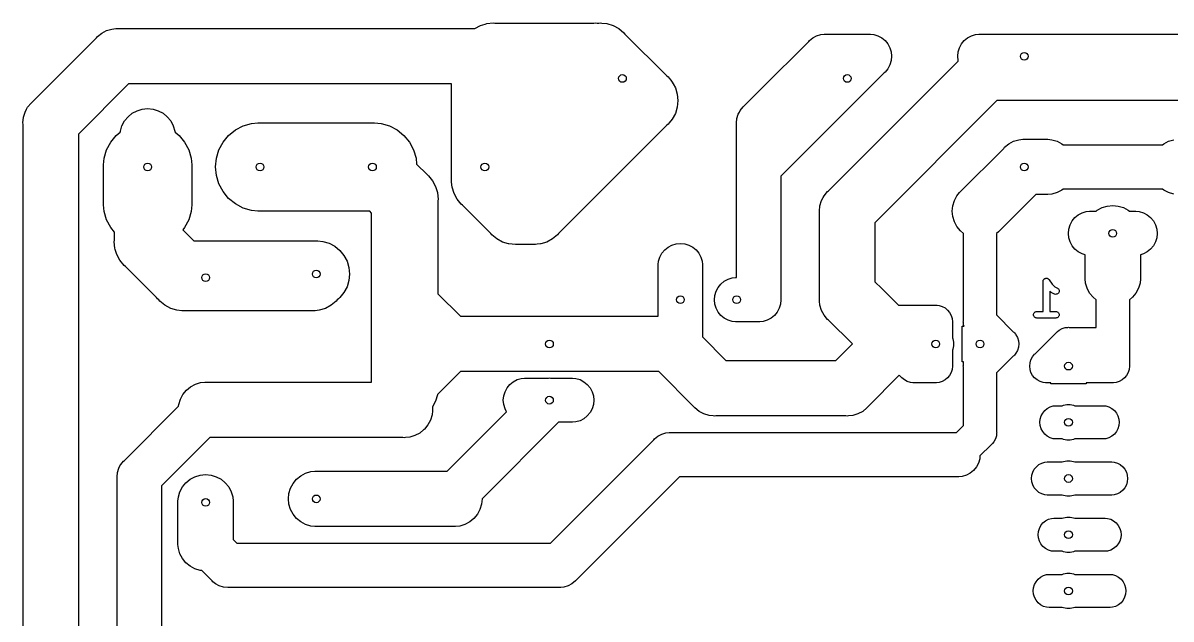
# Model space of a CAD drawing. Extents: x 86 to 209, y -117 to -36.
# Drawn here: x 85.7 to 137.6, y -63.4 to -36.5 of the extents above; entities that cross this region are included whole.
import ezdxf

# ---------------------------------------------------------------- set-up
doc = ezdxf.new("R2010")
doc.units = 0
doc.layers.add('BLACK', color=7, linetype='CONTINUOUS')

msp = doc.modelspace()

# ---------------------------------------------------------------- linework, layer by layer
at = {"layer": 'BLACK', "linetype": 'CONTINUOUS'}
for p, q in [((89.3022, -36.9556), (89.5193, -36.8396)), ((89.5193, -36.8396), (89.755, -36.7681)), ((89.755, -36.7681), (89.9386, -36.75)), ((89.9386, -36.75), (90, -36.744)), ((90, -36.744), (90.0614, -36.75)), ((90.0614, -36.75), (106.159, -36.75)), ((106.159, -36.75), (106.163, -36.7468)), ((106.163, -36.7468), (106.423, -36.6075)), ((106.423, -36.6075), (106.64, -36.5417)), ((106.64, -36.5417), (106.706, -36.5217)), ((106.706, -36.5217), (107, -36.4927)), ((107, -36.4927), (107.074, -36.5)), ((107.074, -36.5), (111.546, -36.5)), ((111.546, -36.5), (111.62, -36.4927)), ((111.62, -36.4927), (111.694, -36.5)), ((111.694, -36.5), (111.766, -36.5)), ((111.766, -36.5), (111.84, -36.4927)), ((111.84, -36.4927), (111.914, -36.5)), ((111.914, -36.5), (112.134, -36.5217)), ((112.134, -36.5217), (112.417, -36.6075)), ((112.417, -36.6075), (112.677, -36.7468)), ((112.677, -36.7468), (112.906, -36.9342)), ((86.1595, -40.0727), (89.0727, -37.1595)), ((89.0727, -37.1595), (89.1118, -37.1118)), ((89.1118, -37.1118), (89.3022, -36.9556)), ((112.906, -36.9342), (112.953, -36.9915)), ((112.953, -36.9915), (114.849, -38.8872)), ((120.328, -38.2582), (121.258, -37.3276)), ((121.258, -37.3276), (121.289, -37.2895)), ((121.289, -37.2895), (121.442, -37.1645)), ((121.442, -37.1645), (121.615, -37.0717)), ((121.615, -37.0717), (121.804, -37.0145)), ((121.804, -37.0145), (121.951, -37)), ((121.951, -37), (122, -36.9952)), ((122, -36.9952), (122.049, -37)), ((122.049, -37), (123.951, -37)), ((123.951, -37), (124, -36.9952)), ((124, -36.9952), (124.049, -37)), ((124.049, -37), (124.196, -37.0145)), ((124.196, -37.0145), (124.385, -37.0717)), ((124.385, -37.0717), (124.558, -37.1645)), ((124.558, -37.1645), (124.711, -37.2895)), ((124.711, -37.2895), (124.835, -37.4417)), ((128.165, -37.4417), (128.289, -37.2895)), ((128.289, -37.2895), (128.442, -37.1645)), ((128.442, -37.1645), (128.615, -37.0717)), ((128.615, -37.0717), (128.804, -37.0145)), ((128.804, -37.0145), (128.951, -37)), ((128.951, -37), (157.951, -37)), ((124.835, -37.4417), (124.928, -37.6155)), ((124.928, -37.6155), (124.986, -37.804)), ((124.986, -37.804), (125.005, -38)), ((127.995, -38), (128.014, -37.804)), ((128.014, -37.804), (128.072, -37.6155)), ((128.072, -37.6155), (128.165, -37.4417)), ((120.05, -38.5363), (120.328, -38.2582)), ((120.328, -38.2582), (120.328, -38.2582)), ((122.16, -44.0727), (128.02, -38.2127)), ((124.928, -38.3845), (124.835, -38.5583)), ((124.986, -38.196), (124.928, -38.3845)), ((125.005, -38), (124.986, -38.196)), ((128.014, -38.196), (127.995, -38)), ((128.02, -38.2127), (128.014, -38.196)), ((114.849, -38.8872), (114.906, -38.9342)), ((118.328, -40.2582), (120.05, -38.5363)), ((124.672, -38.7418), (124.472, -38.9417)), ((124.711, -38.7105), (124.672, -38.7418)), ((124.835, -38.5583), (124.711, -38.7105)), ((90.5178, -39.25), (88.25, -41.5178)), ((105.12, -39.25), (90.5178, -39.25)), ((105.12, -42.9263), (105.12, -39.25)), ((114.906, -38.9342), (114.953, -38.9914)), ((114.953, -38.9914), (114.953, -38.9914)), ((114.953, -38.9914), (115.029, -39.084)), ((115.029, -39.084), (115.093, -39.1626)), ((115.093, -39.1626), (115.137, -39.245)), ((115.137, -39.245), (115.233, -39.4232)), ((115.233, -39.4232), (115.318, -39.7059)), ((124.472, -38.9417), (120, -43.4142)), ((115.318, -39.7059), (115.347, -40)), ((85.8396, -40.5193), (85.9097, -40.3881)), ((85.9097, -40.3881), (85.9556, -40.3022)), ((85.9556, -40.3022), (86.1118, -40.1118)), ((86.1118, -40.1118), (86.1595, -40.0727)), ((90.6822, -40.5756), (90.8993, -40.4596)), ((90.8993, -40.4596), (91.135, -40.3881)), ((91.135, -40.3881), (91.38, -40.364)), ((91.38, -40.364), (91.625, -40.3881)), ((91.625, -40.3881), (91.8607, -40.4596)), ((91.8607, -40.4596), (92.0778, -40.5756)), ((115.318, -40.2941), (115.233, -40.5768)), ((115.347, -40), (115.318, -40.2941)), ((115.347, -40), (115.347, -40)), ((118.123, -40.5193), (118.165, -40.4417)), ((118.165, -40.4417), (118.289, -40.2895)), ((118.289, -40.2895), (118.328, -40.2582)), ((129.768, -40), (124.25, -45.5178)), ((155.586, -40), (129.768, -40)), ((85.744, -41), (85.7681, -40.755)), ((85.7681, -40.755), (85.8396, -40.5193)), ((90.2196, -41.1393), (90.3356, -40.9222)), ((90.3356, -40.9222), (90.4918, -40.7318)), ((90.4918, -40.7318), (90.6822, -40.5756)), ((92.0778, -40.5756), (92.2682, -40.7318)), ((92.2682, -40.7318), (92.4244, -40.9222)), ((92.4244, -40.9222), (92.5404, -41.1393)), ((115.093, -40.8374), (114.953, -41.0086)), ((115.233, -40.5768), (115.093, -40.8374)), ((117.995, -41), (118.014, -40.804)), ((118.014, -40.804), (118.072, -40.6155)), ((118.072, -40.6155), (118.123, -40.5193)), ((85.75, -41.0614), (85.744, -41)), ((85.75, -101.939), (85.75, -41.0614)), ((89.9589, -41.5789), (90.1429, -41.428)), ((90.1429, -41.428), (90.1481, -41.375)), ((90.1481, -41.375), (90.2196, -41.1393)), ((92.5404, -41.1393), (92.6119, -41.375)), ((92.6119, -41.375), (92.6171, -41.428)), ((92.6171, -41.428), (92.8011, -41.5789)), ((95.0389, -41.5789), (95.3435, -41.329)), ((95.3435, -41.329), (95.6909, -41.1433)), ((95.6909, -41.1433), (96.0679, -41.0289)), ((96.0679, -41.0289), (96.3617, -41)), ((96.3617, -41), (101.638, -41)), ((101.638, -41), (101.932, -41.0289)), ((101.932, -41.0289), (102.309, -41.1433)), ((102.309, -41.1433), (102.657, -41.329)), ((102.657, -41.329), (102.961, -41.5789)), ((114.849, -41.1128), (109.953, -46.0085)), ((114.906, -41.0658), (114.849, -41.1128)), ((114.953, -41.0086), (114.906, -41.0658)), ((114.953, -41.0086), (114.953, -41.0086)), ((118, -41.0491), (117.995, -41)), ((118, -42.9509), (118, -41.0491)), ((88.25, -41.5178), (88.25, -101.482)), ((89.5233, -42.2309), (89.709, -41.8835)), ((89.709, -41.8835), (89.9589, -41.5789)), ((92.8011, -41.5789), (93.051, -41.8835)), ((93.051, -41.8835), (93.2367, -42.2309)), ((94.6033, -42.2309), (94.789, -41.8835)), ((94.789, -41.8835), (95.0389, -41.5789)), ((102.961, -41.5789), (103.211, -41.8835)), ((103.211, -41.8835), (103.397, -42.2309)), ((130.112, -42.1118), (130.302, -41.9556)), ((130.302, -41.9556), (130.519, -41.8396)), ((130.519, -41.8396), (130.755, -41.7681)), ((130.755, -41.7681), (130.939, -41.75)), ((130.939, -41.75), (131, -41.744)), ((130.939, -41.75), (130.939, -41.75)), ((131, -41.744), (131.061, -41.75)), ((131.061, -41.75), (132.061, -41.75)), ((132.061, -41.75), (132.245, -41.7681)), ((132.245, -41.7681), (132.481, -41.8396)), ((132.481, -41.8396), (132.698, -41.9556)), ((132.698, -41.9556), (132.752, -42)), ((132.752, -42), (137.248, -42)), ((137.248, -42), (137.302, -41.9556)), ((137.302, -41.9556), (137.519, -41.8396)), ((137.519, -41.8396), (137.755, -41.7681)), ((89.4089, -42.6079), (89.5233, -42.2309)), ((93.2367, -42.2309), (93.3511, -42.6079)), ((94.4889, -42.6079), (94.6033, -42.2309)), ((103.397, -42.2309), (103.511, -42.6079)), ((128.073, -44.1595), (130.073, -42.1595)), ((130.073, -42.1595), (130.112, -42.1118)), ((89.38, -42.9017), (89.4089, -42.6079)), ((89.38, -44.7183), (89.38, -42.9017)), ((93.3511, -42.6079), (93.38, -42.9017)), ((93.38, -42.9017), (93.38, -44.7183)), ((94.4503, -43), (94.4889, -42.6079)), ((94.4889, -43.3921), (94.4503, -43)), ((103.511, -42.6079), (103.537, -42.8762)), ((103.537, -42.8762), (104.009, -43.3472)), ((105.113, -43), (105.12, -42.9263)), ((105.12, -43.0737), (105.113, -43)), ((117.995, -43), (118, -42.9509)), ((118, -43.0491), (117.995, -43)), ((118, -48), (118, -43.0491)), ((94.6033, -43.7691), (94.4889, -43.3921)), ((104.009, -43.3472), (104.066, -43.3942)), ((104.066, -43.3942), (104.253, -43.6226)), ((105.113, -43.62), (105.12, -43.5463)), ((105.12, -43.5463), (105.12, -43.0737)), ((120, -43.4142), (120, -48.9509)), ((94.789, -44.1165), (94.6033, -43.7691)), ((104.253, -43.6226), (104.393, -43.8832)), ((104.393, -43.8832), (104.473, -44.147)), ((105.12, -43.6937), (105.113, -43.62)), ((105.142, -43.9141), (105.12, -43.6937)), ((105.12, -43.6937), (105.12, -43.6937)), ((105.227, -44.1968), (105.142, -43.9141)), ((122.112, -44.1118), (122.16, -44.0727)), ((132.698, -44.0444), (132.481, -44.1604)), ((132.752, -44), (132.698, -44.0444)), ((137.248, -44), (132.752, -44)), ((137.302, -44.0444), (137.248, -44)), ((137.519, -44.1604), (137.302, -44.0444)), ((95.0389, -44.4211), (94.789, -44.1165)), ((95.3435, -44.671), (95.0389, -44.4211)), ((104.473, -44.147), (104.478, -44.1659)), ((104.478, -44.1659), (104.507, -44.46)), ((104.507, -44.46), (104.5, -44.5337)), ((104.5, -44.5337), (104.5, -48.7322)), ((105.367, -44.4574), (105.227, -44.1968)), ((105.554, -44.6858), (105.367, -44.4574)), ((121.768, -44.755), (121.84, -44.5193)), ((121.84, -44.5193), (121.911, -44.3863)), ((121.911, -44.3863), (121.956, -44.3022)), ((121.956, -44.3022), (122.112, -44.1118)), ((127.768, -44.755), (127.84, -44.5193)), ((127.84, -44.5193), (127.956, -44.3022)), ((127.956, -44.3022), (128.073, -44.1595)), ((131.518, -44.25), (129.84, -45.9273)), ((132.061, -44.25), (131.518, -44.25)), ((132.245, -44.2319), (132.061, -44.25)), ((132.481, -44.1604), (132.245, -44.2319)), ((137.755, -44.2319), (137.519, -44.1604)), ((89.4089, -45.0121), (89.38, -44.7183)), ((89.5233, -45.3891), (89.4089, -45.0121)), ((93.3511, -45.0121), (93.2367, -45.3891)), ((93.38, -44.7183), (93.3511, -45.0121)), ((95.6909, -44.8567), (95.3435, -44.671)), ((96.0679, -44.9711), (95.6909, -44.8567)), ((96.3617, -45), (96.0679, -44.9711)), ((101.419, -45), (96.3617, -45)), ((101.5, -45.0813), (101.419, -45)), ((101.5, -45.9263), (101.5, -45.0813)), ((105.611, -44.7328), (105.554, -44.6858)), ((106.887, -46.0086), (105.611, -44.7328)), ((121.744, -45), (121.768, -44.755)), ((121.75, -45.0614), (121.744, -45)), ((121.75, -47.9386), (121.75, -45.0614)), ((127.744, -45), (127.768, -44.755)), ((127.768, -45.245), (127.744, -45)), ((133.442, -45.1645), (133.615, -45.0717)), ((133.615, -45.0717), (133.804, -45.0145)), ((133.804, -45.0145), (133.951, -45)), ((133.951, -45), (134.248, -45)), ((134.248, -45), (134.302, -44.9556)), ((134.302, -44.9556), (134.519, -44.8396)), ((134.519, -44.8396), (134.755, -44.7681)), ((134.755, -44.7681), (135, -44.744)), ((135, -44.744), (135.245, -44.7681)), ((135.245, -44.7681), (135.481, -44.8396)), ((135.481, -44.8396), (135.698, -44.9556)), ((135.698, -44.9556), (135.752, -45)), ((135.752, -45), (136.049, -45)), ((136.049, -45), (136.196, -45.0145)), ((136.196, -45.0145), (136.385, -45.0717)), ((136.385, -45.0717), (136.558, -45.1645)), ((89.709, -45.7365), (89.5233, -45.3891)), ((93.2367, -45.3891), (93.051, -45.7365)), ((124.25, -45.5178), (124.25, -48.1893)), ((127.84, -45.4807), (127.768, -45.245)), ((127.956, -45.6978), (127.84, -45.4807)), ((133.014, -45.804), (133.072, -45.6155)), ((133.072, -45.6155), (133.165, -45.4417)), ((133.165, -45.4417), (133.289, -45.2895)), ((133.289, -45.2895), (133.442, -45.1645)), ((136.558, -45.1645), (136.711, -45.2895)), ((136.711, -45.2895), (136.835, -45.4417)), ((136.835, -45.4417), (136.928, -45.6155)), ((136.928, -45.6155), (136.986, -45.804)), ((89.88, -45.9449), (89.709, -45.7365)), ((89.88, -46.3063), (89.88, -45.9449)), ((93.051, -45.7365), (92.9639, -45.8426)), ((92.9639, -45.8426), (93.4613, -46.34)), ((101.5, -47.9263), (101.5, -45.9263)), ((106.934, -46.0658), (106.887, -46.0086)), ((107.163, -46.2532), (106.934, -46.0658)), ((109.906, -46.0658), (109.677, -46.2532)), ((109.953, -46.0085), (109.906, -46.0658)), ((128.112, -45.8882), (127.956, -45.6978)), ((128.25, -46.0015), (128.112, -45.8882)), ((128.25, -49.9632), (128.25, -46.0015)), ((129.84, -45.9273), (129.75, -46.0015)), ((129.75, -46.0015), (129.75, -49.6893)), ((132.995, -46), (133.014, -45.804)), ((133.014, -46.196), (132.995, -46)), ((136.986, -45.804), (137.005, -46)), ((137.005, -46), (136.986, -46.196)), ((89.8727, -46.38), (89.88, -46.3063)), ((89.9017, -46.6741), (89.8727, -46.38)), ((89.9178, -46.7272), (89.9017, -46.6741)), ((93.4613, -46.34), (94.7663, -46.34)), ((94.7663, -46.34), (94.84, -46.3327)), ((94.84, -46.3327), (94.9137, -46.34)), ((94.9137, -46.34), (98.9263, -46.34)), ((98.9263, -46.34), (99, -46.3327)), ((99, -46.3327), (99.0737, -46.34)), ((99.0737, -46.34), (99.0737, -46.34)), ((99.0737, -46.34), (99.2941, -46.3617)), ((99.2941, -46.3617), (99.5768, -46.4475)), ((99.5768, -46.4475), (99.8374, -46.5868)), ((99.8374, -46.5868), (100.066, -46.7742)), ((107.423, -46.3925), (107.163, -46.2532)), ((107.693, -46.4745), (107.423, -46.3925)), ((107.706, -46.4783), (107.693, -46.4745)), ((108, -46.5073), (107.706, -46.4783)), ((108.074, -46.5), (108, -46.5073)), ((108.766, -46.5), (108.074, -46.5)), ((108.84, -46.5073), (108.766, -46.5)), ((108.914, -46.5), (108.84, -46.5073)), ((108.987, -46.4927), (108.914, -46.5)), ((109.134, -46.4783), (108.987, -46.4927)), ((109.147, -46.4745), (109.134, -46.4783)), ((109.417, -46.3925), (109.147, -46.4745)), ((109.677, -46.2532), (109.417, -46.3925)), ((114.749, -46.7495), (114.902, -46.6245)), ((114.902, -46.6245), (115.075, -46.5317)), ((115.075, -46.5317), (115.264, -46.4745)), ((115.264, -46.4745), (115.46, -46.4552)), ((115.46, -46.4552), (115.656, -46.4745)), ((115.656, -46.4745), (115.845, -46.5317)), ((115.845, -46.5317), (116.018, -46.6245)), ((116.018, -46.6245), (116.171, -46.7495)), ((133.072, -46.3845), (133.014, -46.196)), ((133.165, -46.5583), (133.072, -46.3845)), ((133.289, -46.7105), (133.165, -46.5583)), ((136.835, -46.5583), (136.711, -46.7105)), ((136.928, -46.3845), (136.835, -46.5583)), ((136.986, -46.196), (136.928, -46.3845)), ((89.9875, -46.9568), (89.9178, -46.7272)), ((90.1268, -47.2174), (89.9875, -46.9568)), ((90.3142, -47.4458), (90.1268, -47.2174)), ((100.066, -46.7742), (100.253, -47.0026)), ((100.253, -47.0026), (100.393, -47.2632)), ((114.474, -47.264), (114.532, -47.0755)), ((114.532, -47.0755), (114.625, -46.9017)), ((114.625, -46.9017), (114.749, -46.7495)), ((116.171, -46.7495), (116.295, -46.9017)), ((116.295, -46.9017), (116.388, -47.0755)), ((116.388, -47.0755), (116.446, -47.264)), ((133.442, -46.8355), (133.289, -46.7105)), ((133.615, -46.9283), (133.442, -46.8355)), ((133.75, -46.9692), (133.615, -46.9283)), ((133.75, -48.0614), (133.75, -46.9692)), ((136.385, -46.9283), (136.25, -46.9692)), ((136.25, -46.9692), (136.25, -48.0614)), ((136.558, -46.8355), (136.385, -46.9283)), ((136.711, -46.7105), (136.558, -46.8355)), ((90.3714, -47.4928), (90.3142, -47.4458)), ((91.7272, -48.8486), (90.3714, -47.4928)), ((100.393, -47.2632), (100.478, -47.5459)), ((100.478, -47.5459), (100.507, -47.84)), ((114.46, -47.4109), (114.474, -47.264)), ((114.46, -48.9509), (114.46, -47.4109)), ((116.446, -47.264), (116.46, -47.4109)), ((116.46, -47.4109), (116.46, -50.4909)), ((100.478, -48.1341), (100.393, -48.4168)), ((100.507, -47.84), (100.478, -48.1341)), ((101.5, -52.73), (101.5, -47.9263)), ((101.5, -47.9263), (101.5, -47.9263)), ((117.289, -48.2895), (117.442, -48.1645)), ((117.442, -48.1645), (117.615, -48.0717)), ((117.615, -48.0717), (117.804, -48.0145)), ((117.804, -48.0145), (117.951, -48)), ((117.951, -48), (118, -48)), ((121.75, -48.9386), (121.75, -47.9386)), ((124.25, -48.1893), (124.556, -48.4957)), ((131.85, -48.1765), (131.852, -48.1621)), ((131.85, -48.1767), (131.85, -48.1765)), ((131.85, -48.1786), (131.85, -48.1767)), ((131.85, -48.1767), (131.85, -48.1767)), ((131.85, -48.1767), (131.85, -48.1767)), ((131.85, -49.5286), (131.85, -48.1786)), ((131.852, -48.1621), (131.853, -48.1476)), ((131.853, -48.1474), (131.858, -48.1337)), ((131.853, -48.1475), (131.853, -48.1474)), ((131.853, -48.1476), (131.853, -48.1475)), ((131.858, -48.1337), (131.862, -48.1197)), ((131.862, -48.1195), (131.869, -48.107)), ((131.862, -48.1196), (131.862, -48.1195)), ((131.862, -48.1197), (131.862, -48.1196)), ((131.869, -48.107), (131.876, -48.094)), ((131.876, -48.0938), (131.886, -48.0827)), ((131.876, -48.0939), (131.876, -48.0938)), ((131.876, -48.094), (131.876, -48.0939)), ((131.886, -48.0827), (131.895, -48.0716)), ((131.895, -48.0714), (131.906, -48.0623)), ((131.895, -48.0715), (131.895, -48.0714)), ((131.895, -48.0716), (131.895, -48.0715)), ((131.906, -48.0623), (131.918, -48.0532)), ((131.918, -48.0531), (131.931, -48.0462)), ((131.918, -48.0532), (131.918, -48.0531)), ((131.918, -48.0531), (131.918, -48.0531)), ((131.931, -48.0462), (131.944, -48.0396)), ((131.944, -48.0395), (131.958, -48.0353)), ((131.944, -48.0396), (131.944, -48.0395)), ((131.944, -48.0395), (131.944, -48.0395)), ((131.958, -48.0353), (131.972, -48.0313)), ((131.972, -48.0312), (131.986, -48.0299)), ((131.972, -48.0313), (131.972, -48.0312)), ((131.972, -48.0313), (131.972, -48.0313)), ((131.986, -48.0299), (132.001, -48.0286)), ((132.001, -48.0286), (132.001, -48.0286)), ((132.001, -48.0286), (132.015, -48.03)), ((132.001, -48.0286), (132.001, -48.0286)), ((132.015, -48.03), (132.03, -48.0316)), ((132.03, -48.0316), (132.03, -48.0316)), ((132.03, -48.0316), (132.03, -48.0316)), ((132.03, -48.0316), (132.044, -48.0358)), ((132.044, -48.0358), (132.058, -48.0402)), ((132.058, -48.0402), (132.058, -48.0403)), ((132.058, -48.0403), (132.058, -48.0403)), ((132.058, -48.0403), (132.071, -48.047)), ((132.071, -48.047), (132.084, -48.0541)), ((132.084, -48.0541), (132.084, -48.0542)), ((132.084, -48.0542), (132.084, -48.0542)), ((132.084, -48.0542), (132.095, -48.0636)), ((132.095, -48.0636), (132.106, -48.0727)), ((132.106, -48.0727), (132.106, -48.0728)), ((132.106, -48.0728), (132.106, -48.0729)), ((132.106, -48.0729), (132.116, -48.0842)), ((132.116, -48.0842), (132.125, -48.0954)), ((132.125, -48.0954), (132.259, -48.2973)), ((133.768, -48.245), (133.75, -48.0614)), ((133.84, -48.4807), (133.768, -48.245)), ((136.232, -48.245), (136.16, -48.4807)), ((136.25, -48.0614), (136.232, -48.245)), ((100.253, -48.6774), (100.066, -48.9058)), ((100.393, -48.4168), (100.253, -48.6774)), ((104.5, -48.7322), (105.518, -49.75)), ((117.014, -48.804), (117.072, -48.6155)), ((117.072, -48.6155), (117.165, -48.4417)), ((117.165, -48.4417), (117.289, -48.2895)), ((124.556, -48.4957), (124.556, -48.4957)), ((124.556, -48.4957), (125.311, -49.25)), ((132.18, -48.6418), (132.15, -48.6121)), ((132.15, -48.6121), (132.15, -49.5286)), ((132.186, -48.6471), (132.18, -48.6418)), ((132.192, -48.653), (132.186, -48.6471)), ((132.197, -48.6564), (132.192, -48.653)), ((132.202, -48.6604), (132.197, -48.6564)), ((132.21, -48.6643), (132.202, -48.6604)), ((132.217, -48.6689), (132.21, -48.6643)), ((132.219, -48.6699), (132.217, -48.6689)), ((132.361, -48.7413), (132.219, -48.6699)), ((132.259, -48.2973), (132.375, -48.4124)), ((132.389, -48.7518), (132.361, -48.7413)), ((132.375, -48.4124), (132.496, -48.473)), ((132.418, -48.7567), (132.389, -48.7518)), ((132.447, -48.756), (132.418, -48.7567)), ((132.476, -48.7496), (132.447, -48.756)), ((132.502, -48.7378), (132.476, -48.7496)), ((132.496, -48.473), (132.498, -48.4739)), ((132.498, -48.4739), (132.522, -48.4899)), ((132.526, -48.721), (132.502, -48.7378)), ((132.522, -48.4899), (132.543, -48.5103)), ((132.547, -48.6998), (132.526, -48.721)), ((132.543, -48.5103), (132.56, -48.5343)), ((132.562, -48.6752), (132.547, -48.6998)), ((132.56, -48.5343), (132.571, -48.5612)), ((132.573, -48.6479), (132.562, -48.6752)), ((132.571, -48.5612), (132.578, -48.5898)), ((132.578, -48.6191), (132.573, -48.6479)), ((132.578, -48.5898), (132.578, -48.6191)), ((133.956, -48.6978), (133.84, -48.4807)), ((134.112, -48.8882), (133.956, -48.6978)), ((136.044, -48.6978), (135.888, -48.8882)), ((136.16, -48.4807), (136.044, -48.6978)), ((91.7742, -48.9058), (91.7272, -48.8486)), ((91.8314, -48.9528), (91.7742, -48.9058)), ((91.8872, -49.0085), (91.8314, -48.9528)), ((91.9342, -49.0658), (91.8872, -49.0085)), ((92.1626, -49.2532), (91.9342, -49.0658)), ((92.4232, -49.3925), (92.1626, -49.2532)), ((99.6774, -49.2532), (99.4168, -49.3925)), ((99.9058, -49.0658), (99.6774, -49.2532)), ((99.9528, -49.0085), (99.9058, -49.0658)), ((100.009, -48.9528), (99.9528, -49.0085)), ((100.066, -48.9058), (100.009, -48.9528)), ((114.46, -49.75), (114.46, -48.9509)), ((116.995, -49), (117.014, -48.804)), ((117.014, -49.196), (116.995, -49)), ((117.072, -49.3845), (117.014, -49.196)), ((119.986, -49.196), (119.928, -49.3845)), ((120.005, -49), (119.986, -49.196)), ((120, -48.9509), (120.005, -49)), ((121.744, -49), (121.75, -48.9386)), ((121.75, -49.0614), (121.744, -49)), ((121.768, -49.245), (121.75, -49.0614)), ((121.75, -49.0614), (121.75, -49.0614)), ((121.84, -49.4807), (121.768, -49.245)), ((125.311, -49.25), (126.963, -49.25)), ((126.963, -49.25), (127, -49.2464)), ((127, -49.2464), (127.07, -49.2532)), ((127.07, -49.2532), (127.147, -49.2609)), ((127.147, -49.2609), (127.288, -49.3037)), ((134.25, -49.0015), (134.112, -48.8882)), ((134.25, -50.25), (134.25, -49.0015)), ((135.888, -48.8882), (135.75, -49.0015)), ((135.75, -49.0015), (135.75, -50.9632)), ((92.7059, -49.4783), (92.4232, -49.3925)), ((92.9263, -49.5), (92.7059, -49.4783)), ((93, -49.5073), (92.9263, -49.5)), ((92.9263, -49.5), (92.9263, -49.5)), ((93.0737, -49.5), (93, -49.5073)), ((94.6063, -49.5), (93.0737, -49.5)), ((94.68, -49.5073), (94.6063, -49.5)), ((94.7537, -49.5), (94.68, -49.5073)), ((98.7663, -49.5), (94.7537, -49.5)), ((98.84, -49.5073), (98.7663, -49.5)), ((98.9137, -49.5), (98.84, -49.5073)), ((98.9572, -49.4957), (98.9137, -49.5)), ((99.1341, -49.4783), (98.9572, -49.4957)), ((99.4168, -49.3925), (99.1341, -49.4783)), ((99.1341, -49.4783), (99.1341, -49.4783)), ((105.518, -49.75), (114.46, -49.75)), ((117.165, -49.5583), (117.072, -49.3845)), ((117.289, -49.7105), (117.165, -49.5583)), ((117.442, -49.8355), (117.289, -49.7105)), ((119.711, -49.7105), (119.558, -49.8355)), ((119.835, -49.5583), (119.711, -49.7105)), ((119.928, -49.3845), (119.835, -49.5583)), ((121.956, -49.6978), (121.84, -49.4807)), ((122.112, -49.8882), (121.956, -49.6978)), ((127.288, -49.3037), (127.419, -49.3734)), ((127.419, -49.3734), (127.533, -49.4671)), ((127.533, -49.4671), (127.627, -49.5813)), ((127.627, -49.5813), (127.696, -49.7116)), ((127.696, -49.7116), (127.739, -49.853)), ((129.75, -49.6893), (130.504, -50.4436)), ((131.421, -49.6775), (131.424, -49.6484)), ((131.424, -49.7067), (131.421, -49.6775)), ((131.424, -49.6484), (131.433, -49.6204)), ((131.432, -49.7348), (131.424, -49.7067)), ((131.446, -49.7607), (131.432, -49.7348)), ((131.433, -49.6204), (131.447, -49.5947)), ((131.464, -49.7835), (131.446, -49.7607)), ((131.447, -49.5947), (131.466, -49.5721)), ((131.487, -49.8023), (131.464, -49.7835)), ((131.466, -49.5721), (131.488, -49.5536)), ((131.512, -49.8164), (131.487, -49.8023)), ((131.488, -49.5536), (131.514, -49.5399)), ((131.514, -49.5399), (131.542, -49.5314)), ((131.542, -49.5314), (131.571, -49.5286)), ((131.571, -49.5286), (131.85, -49.5286)), ((132.15, -49.5286), (132.429, -49.5286)), ((132.429, -49.5286), (132.431, -49.5286)), ((132.431, -49.5286), (132.46, -49.5318)), ((132.46, -49.5318), (132.488, -49.5407)), ((132.512, -49.8035), (132.486, -49.8173)), ((132.488, -49.5407), (132.513, -49.5548)), ((132.534, -49.785), (132.512, -49.8035)), ((132.513, -49.5548), (132.536, -49.5736)), ((132.553, -49.7625), (132.534, -49.785)), ((132.536, -49.5736), (132.554, -49.5964)), ((132.567, -49.7367), (132.553, -49.7625)), ((132.554, -49.5964), (132.568, -49.6224)), ((132.576, -49.7087), (132.567, -49.7367)), ((132.568, -49.6224), (132.576, -49.6505)), ((132.576, -49.6505), (132.579, -49.6796)), ((132.579, -49.6796), (132.576, -49.7087)), ((117.615, -49.9283), (117.442, -49.8355)), ((117.804, -49.9855), (117.615, -49.9283)), ((117.951, -50), (117.804, -49.9855)), ((118.951, -50), (117.951, -50)), ((119, -50.0048), (118.951, -50)), ((119.049, -50), (119, -50.0048)), ((119.196, -49.9855), (119.049, -50)), ((119.385, -49.9283), (119.196, -49.9855)), ((119.558, -49.8355), (119.385, -49.9283)), ((122.16, -49.9273), (122.112, -49.8882)), ((123.232, -51), (122.16, -49.9273)), ((127.739, -49.853), (127.754, -50)), ((127.754, -50), (127.75, -50.0368)), ((127.75, -50.0368), (127.75, -50.7202)), ((128.2, -51.8), (128.2, -50.2)), ((128.2, -50.2), (128.277, -50.2)), ((128.246, -50), (128.25, -49.9632)), ((128.25, -50.0368), (128.246, -50)), ((128.261, -50.147), (128.25, -50.0368)), ((128.25, -50.0368), (128.25, -50.0368)), ((128.277, -50.2), (128.261, -50.147)), ((131.54, -49.8253), (131.512, -49.8164)), ((131.569, -49.8286), (131.54, -49.8253)), ((131.571, -49.8286), (131.569, -49.8286)), ((132.429, -49.8286), (131.571, -49.8286)), ((132.458, -49.8257), (132.429, -49.8286)), ((132.486, -49.8173), (132.458, -49.8257)), ((132.581, -50.3734), (132.712, -50.3037)), ((132.712, -50.3037), (132.853, -50.2609)), ((132.853, -50.2609), (132.963, -50.25)), ((132.963, -50.25), (133, -50.2464)), ((133, -50.2464), (133.037, -50.25)), ((133.037, -50.25), (134.25, -50.25)), ((116.46, -50.5891), (116.451, -50.683)), ((116.451, -50.683), (117.518, -51.75)), ((116.46, -50.4909), (116.465, -50.54)), ((116.465, -50.54), (116.46, -50.5891)), ((116.46, -50.5891), (116.46, -50.5891)), ((127.75, -50.7202), (127.769, -50.7666)), ((127.769, -50.7666), (127.8, -50.9212)), ((130.504, -50.4436), (130.533, -50.4671)), ((130.533, -50.4671), (130.556, -50.4957)), ((130.556, -50.4957), (130.556, -50.4957)), ((130.556, -50.4957), (130.608, -50.5583)), ((130.608, -50.5583), (130.627, -50.5813)), ((130.627, -50.5813), (130.696, -50.7116)), ((130.696, -50.7116), (130.739, -50.853)), ((131.496, -51.4436), (132.444, -50.4957)), ((132.444, -50.4957), (132.467, -50.4671)), ((132.467, -50.4671), (132.498, -50.4417)), ((132.498, -50.4417), (132.581, -50.3734)), ((122.482, -51.75), (123.232, -51)), ((127.769, -51.2334), (127.75, -51.2798)), ((127.75, -51.2798), (127.75, -51.9632)), ((127.8, -51.0788), (127.769, -51.2334)), ((127.8, -50.9212), (127.8, -51.0788)), ((130.696, -51.2884), (130.627, -51.4187)), ((130.739, -51.147), (130.696, -51.2884)), ((130.739, -50.853), (130.754, -51)), ((130.754, -51), (130.739, -51.147)), ((130.739, -51.147), (130.739, -51.147)), ((135.75, -50.9632), (135.754, -51)), ((135.754, -51), (135.75, -51.0368)), ((135.75, -51.0368), (135.75, -51.9632)), ((117.518, -51.75), (122.482, -51.75)), ((128.25, -51.8), (128.2, -51.8)), ((128.25, -51.9632), (128.25, -51.8)), ((130.504, -51.5564), (129.75, -52.3107)), ((130.533, -51.5329), (130.504, -51.5564)), ((130.556, -51.5043), (130.533, -51.5329)), ((130.627, -51.4187), (130.556, -51.5043)), ((131.246, -52), (131.261, -51.853)), ((131.261, -51.853), (131.304, -51.7116)), ((131.304, -51.7116), (131.373, -51.5813)), ((131.373, -51.5813), (131.467, -51.4671)), ((131.467, -51.4671), (131.496, -51.4436)), ((105.518, -52.25), (104.479, -53.289)), ((114.482, -52.25), (105.518, -52.25)), ((116.073, -53.8405), (114.482, -52.25)), ((127.696, -52.2884), (127.627, -52.4187)), ((127.739, -52.147), (127.696, -52.2884)), ((127.754, -52), (127.739, -52.147)), ((127.75, -51.9632), (127.754, -52)), ((128.246, -52), (128.25, -51.9632)), ((128.25, -52.0368), (128.246, -52)), ((128.25, -54.6893), (128.25, -52.0368)), ((129.75, -52.3107), (129.75, -54.9632)), ((131.261, -52.147), (131.246, -52)), ((131.304, -52.2884), (131.261, -52.147)), ((131.373, -52.4187), (131.304, -52.2884)), ((135.696, -52.2884), (135.627, -52.4187)), ((135.739, -52.147), (135.696, -52.2884)), ((135.754, -52), (135.739, -52.147)), ((135.75, -51.9632), (135.754, -52)), ((93.3222, -52.9356), (93.5393, -52.8196)), ((93.5393, -52.8196), (93.775, -52.7481)), ((93.775, -52.7481), (93.9586, -52.73)), ((93.9586, -52.73), (101.5, -52.73)), ((107.625, -52.9817), (107.749, -52.8295)), ((107.749, -52.8295), (107.902, -52.7045)), ((107.902, -52.7045), (108.075, -52.6117)), ((108.075, -52.6117), (108.264, -52.5545)), ((108.264, -52.5545), (108.411, -52.54)), ((108.411, -52.54), (109.491, -52.54)), ((109.491, -52.54), (109.54, -52.5352)), ((109.54, -52.5352), (109.589, -52.54)), ((109.589, -52.54), (110.589, -52.54)), ((110.589, -52.54), (110.736, -52.5545)), ((110.736, -52.5545), (110.925, -52.6117)), ((110.925, -52.6117), (111.098, -52.7045)), ((111.098, -52.7045), (111.251, -52.8295)), ((111.251, -52.8295), (111.375, -52.9817)), ((125.354, -52.4142), (123.927, -53.8405)), ((125.444, -52.5043), (125.354, -52.4142)), ((125.467, -52.5329), (125.444, -52.5043)), ((125.581, -52.6266), (125.467, -52.5329)), ((125.712, -52.6963), (125.581, -52.6266)), ((125.853, -52.7391), (125.712, -52.6963)), ((125.963, -52.75), (125.853, -52.7391)), ((126, -52.7536), (125.963, -52.75)), ((125.963, -52.75), (125.963, -52.75)), ((126.037, -52.75), (126, -52.7536)), ((126.963, -52.75), (126.037, -52.75)), ((127, -52.7536), (126.963, -52.75)), ((127.037, -52.75), (127, -52.7536)), ((127.147, -52.7391), (127.037, -52.75)), ((127.288, -52.6963), (127.147, -52.7391)), ((127.419, -52.6266), (127.288, -52.6963)), ((127.533, -52.5329), (127.419, -52.6266)), ((127.627, -52.4187), (127.533, -52.5329)), ((131.467, -52.5329), (131.373, -52.4187)), ((131.581, -52.6266), (131.467, -52.5329)), ((131.712, -52.6963), (131.581, -52.6266)), ((131.853, -52.7391), (131.712, -52.6963)), ((131.963, -52.75), (131.853, -52.7391)), ((132, -52.7536), (131.963, -52.75)), ((131.963, -52.75), (131.963, -52.75)), ((132.037, -52.75), (132, -52.7536)), ((132.2, -52.75), (132.037, -52.75)), ((132.2, -52.8), (132.2, -52.75)), ((133.8, -52.8), (132.2, -52.8)), ((134.963, -52.75), (133.8, -52.75)), ((133.8, -52.75), (133.8, -52.8)), ((135, -52.7536), (134.963, -52.75)), ((135.037, -52.75), (135, -52.7536)), ((135.147, -52.7391), (135.037, -52.75)), ((135.288, -52.6963), (135.147, -52.7391)), ((135.419, -52.6266), (135.288, -52.6963)), ((135.533, -52.5329), (135.419, -52.6266)), ((135.627, -52.4187), (135.533, -52.5329)), ((92.8596, -53.4993), (92.9756, -53.2822)), ((92.9756, -53.2822), (93.1318, -53.0918)), ((93.1318, -53.0918), (93.3222, -52.9356)), ((104.478, -53.2941), (104.393, -53.5768)), ((104.479, -53.289), (104.478, -53.2941)), ((107.455, -53.54), (107.474, -53.344)), ((107.474, -53.344), (107.532, -53.1555)), ((107.532, -53.1555), (107.625, -52.9817)), ((111.375, -52.9817), (111.468, -53.1555)), ((111.468, -53.1555), (111.526, -53.344)), ((111.526, -53.344), (111.545, -53.54)), ((90.3276, -56.2582), (92.7812, -53.8046)), ((92.7812, -53.8046), (92.7881, -53.735)), ((92.7881, -53.735), (92.8596, -53.4993)), ((104.253, -53.8374), (104.25, -53.8413)), ((104.25, -53.8413), (104.25, -53.8986)), ((104.25, -53.8986), (104.256, -53.96)), ((104.256, -53.96), (104.25, -54.0214)), ((104.393, -53.5768), (104.253, -53.8374)), ((107.474, -53.736), (107.455, -53.54)), ((107.532, -53.9245), (107.474, -53.736)), ((107.605, -54.0611), (107.532, -53.9245)), ((111.468, -53.9245), (111.375, -54.0983)), ((111.526, -53.736), (111.468, -53.9245)), ((111.545, -53.54), (111.526, -53.736)), ((116.112, -53.8882), (116.073, -53.8405)), ((116.302, -54.0444), (116.112, -53.8882)), ((123.888, -53.8882), (123.698, -54.0444)), ((123.927, -53.8405), (123.888, -53.8882)), ((131.927, -54.0071), (132.041, -53.9134)), ((132.041, -53.9134), (132.172, -53.8437)), ((132.172, -53.8437), (132.313, -53.8009)), ((132.313, -53.8009), (132.423, -53.79)), ((132.423, -53.79), (132.72, -53.79)), ((132.72, -53.79), (132.767, -53.7707)), ((132.767, -53.7707), (132.921, -53.74)), ((132.921, -53.74), (133.079, -53.74)), ((133.079, -53.74), (133.233, -53.7707)), ((133.233, -53.7707), (133.28, -53.79)), ((133.28, -53.79), (134.577, -53.79)), ((134.577, -53.79), (134.687, -53.8009)), ((134.687, -53.8009), (134.828, -53.8437)), ((134.828, -53.8437), (134.959, -53.9134)), ((134.959, -53.9134), (135.073, -54.0071)), ((104.16, -54.4407), (104.044, -54.6578)), ((104.232, -54.205), (104.16, -54.4407)), ((104.25, -54.0214), (104.232, -54.205)), ((104.25, -54.0214), (104.25, -54.0214)), ((104.916, -56.75), (107.605, -54.0611)), ((110.925, -54.4683), (110.736, -54.5255)), ((111.098, -54.3755), (110.925, -54.4683)), ((111.251, -54.2505), (111.098, -54.3755)), ((111.375, -54.0983), (111.251, -54.2505)), ((116.519, -54.1604), (116.302, -54.0444)), ((116.755, -54.2319), (116.519, -54.1604)), ((116.939, -54.25), (116.755, -54.2319)), ((117, -54.256), (116.939, -54.25)), ((116.939, -54.25), (116.939, -54.25)), ((117.061, -54.25), (117, -54.256)), ((122.939, -54.25), (117.061, -54.25)), ((123, -54.256), (122.939, -54.25)), ((123.061, -54.25), (123, -54.256)), ((123.245, -54.2319), (123.061, -54.25)), ((123.061, -54.25), (123.061, -54.25)), ((123.481, -54.1604), (123.245, -54.2319)), ((123.698, -54.0444), (123.481, -54.1604)), ((131.706, -54.54), (131.721, -54.393)), ((131.721, -54.393), (131.764, -54.2516)), ((131.764, -54.2516), (131.833, -54.1213)), ((131.833, -54.1213), (131.927, -54.0071)), ((135.073, -54.0071), (135.167, -54.1213)), ((135.167, -54.1213), (135.236, -54.2516)), ((135.236, -54.2516), (135.279, -54.393)), ((135.279, -54.393), (135.294, -54.54)), ((103.868, -54.8682), (103.678, -55.0244)), ((103.877, -54.8572), (103.868, -54.8682)), ((103.888, -54.8482), (103.877, -54.8572)), ((104.044, -54.6578), (103.888, -54.8482)), ((109.954, -54.54), (106.496, -57.9983)), ((110.589, -54.54), (109.954, -54.54)), ((110.736, -54.5255), (110.589, -54.54)), ((114.804, -55.0145), (114.951, -55)), ((114.951, -55), (115, -54.9952)), ((115, -54.9952), (115.049, -55)), ((115.049, -55), (127.939, -55)), ((127.939, -55), (128.25, -54.6893)), ((129.75, -54.9632), (129.754, -55)), ((129.754, -55), (129.75, -55.0368)), ((131.721, -54.687), (131.706, -54.54)), ((131.764, -54.8284), (131.721, -54.687)), ((131.833, -54.9587), (131.764, -54.8284)), ((131.927, -55.0729), (131.833, -54.9587)), ((135.167, -54.9587), (135.073, -55.0729)), ((135.236, -54.8284), (135.167, -54.9587)), ((135.279, -54.687), (135.236, -54.8284)), ((135.294, -54.54), (135.279, -54.687)), ((94.1842, -55.23), (92, -57.4142)), ((102.919, -55.23), (94.1842, -55.23)), ((102.98, -55.236), (102.919, -55.23)), ((103.041, -55.23), (102.98, -55.236)), ((103.225, -55.2119), (103.041, -55.23)), ((103.041, -55.23), (103.041, -55.23)), ((103.461, -55.1404), (103.225, -55.2119)), ((103.678, -55.0244), (103.461, -55.1404)), ((109.586, -60), (114.258, -55.3276)), ((114.258, -55.3276), (114.289, -55.2895)), ((114.289, -55.2895), (114.442, -55.1645)), ((114.442, -55.1645), (114.615, -55.0717)), ((114.615, -55.0717), (114.804, -55.0145)), ((129.563, -55.4957), (129.533, -55.5329)), ((129.627, -55.4187), (129.563, -55.4957)), ((129.696, -55.2884), (129.627, -55.4187)), ((129.739, -55.147), (129.696, -55.2884)), ((129.742, -55.1204), (129.739, -55.147)), ((129.75, -55.0368), (129.742, -55.1204)), ((129.75, -55.0368), (129.75, -55.0368)), ((132.041, -55.1666), (131.927, -55.0729)), ((132.172, -55.2363), (132.041, -55.1666)), ((132.313, -55.2791), (132.172, -55.2363)), ((132.423, -55.29), (132.313, -55.2791)), ((132.72, -55.29), (132.423, -55.29)), ((132.767, -55.3093), (132.72, -55.29)), ((132.921, -55.34), (132.767, -55.3093)), ((133.079, -55.34), (132.921, -55.34)), ((133.233, -55.3093), (133.079, -55.34)), ((133.28, -55.29), (133.233, -55.3093)), ((134.577, -55.29), (133.28, -55.29)), ((134.687, -55.2791), (134.577, -55.29)), ((134.828, -55.2363), (134.687, -55.2791)), ((134.959, -55.1666), (134.828, -55.2363)), ((135.073, -55.0729), (134.959, -55.1666)), ((129.504, -55.5564), (128.999, -56.0619)), ((129.533, -55.5329), (129.504, -55.5564)), ((90.0717, -56.6155), (90.1295, -56.5072)), ((90.1295, -56.5072), (90.1645, -56.4417)), ((90.1645, -56.4417), (90.2895, -56.2895)), ((90.2895, -56.2895), (90.3276, -56.2582)), ((128.835, -56.5583), (128.711, -56.7105)), ((128.928, -56.3845), (128.835, -56.5583)), ((128.986, -56.196), (128.928, -56.3845)), ((128.999, -56.0619), (128.986, -56.196)), ((131.453, -56.6613), (131.547, -56.5471)), ((131.547, -56.5471), (131.661, -56.4534)), ((131.661, -56.4534), (131.792, -56.3837)), ((131.792, -56.3837), (131.933, -56.3409)), ((131.933, -56.3409), (132.043, -56.33)), ((132.043, -56.33), (132.72, -56.33)), ((132.72, -56.33), (132.767, -56.3107)), ((132.767, -56.3107), (132.921, -56.28)), ((132.921, -56.28), (133.079, -56.28)), ((133.079, -56.28), (133.233, -56.3107)), ((133.233, -56.3107), (133.28, -56.33)), ((133.28, -56.33), (134.957, -56.33)), ((134.957, -56.33), (135.067, -56.3409)), ((135.067, -56.3409), (135.208, -56.3837)), ((135.208, -56.3837), (135.339, -56.4534)), ((135.339, -56.4534), (135.453, -56.5471)), ((135.453, -56.5471), (135.547, -56.6613)), ((89.9952, -57), (90.0145, -56.804)), ((90, -57.0491), (89.9952, -57)), ((90, -66.0491), (90, -57.0491)), ((90.0145, -56.804), (90.0717, -56.6155)), ((93.3022, -57.1156), (93.5193, -56.9996)), ((93.5193, -56.9996), (93.755, -56.9281)), ((93.755, -56.9281), (94, -56.904)), ((94, -56.904), (94.245, -56.9281)), ((94.245, -56.9281), (94.4807, -56.9996)), ((94.4807, -56.9996), (94.6978, -57.1156)), ((98.1118, -57.1118), (98.3022, -56.9556)), ((98.3022, -56.9556), (98.5193, -56.8396)), ((98.5193, -56.8396), (98.755, -56.7681)), ((98.755, -56.7681), (98.9386, -56.75)), ((98.9386, -56.75), (104.916, -56.75)), ((115.414, -57), (110.742, -61.6724)), ((128.049, -57), (115.414, -57)), ((128.196, -56.9855), (128.049, -57)), ((128.385, -56.9283), (128.196, -56.9855)), ((128.558, -56.8355), (128.385, -56.9283)), ((128.711, -56.7105), (128.558, -56.8355)), ((131.326, -57.08), (131.341, -56.933)), ((131.341, -56.933), (131.384, -56.7916)), ((131.384, -56.7916), (131.453, -56.6613)), ((135.547, -56.6613), (135.616, -56.7916)), ((135.616, -56.7916), (135.659, -56.933)), ((135.659, -56.933), (135.674, -57.08)), ((92, -57.4142), (92, -74.5858)), ((92.8396, -57.6793), (92.9556, -57.4622)), ((92.9556, -57.4622), (93.1118, -57.2718)), ((93.1118, -57.2718), (93.3022, -57.1156)), ((94.6978, -57.1156), (94.8882, -57.2718)), ((94.8882, -57.2718), (95.0444, -57.4622)), ((95.0444, -57.4622), (95.1604, -57.6793)), ((97.7681, -57.755), (97.8396, -57.5193)), ((97.8396, -57.5193), (97.9556, -57.3022)), ((97.9556, -57.3022), (98.1118, -57.1118)), ((131.341, -57.227), (131.326, -57.08)), ((131.384, -57.3684), (131.341, -57.227)), ((131.453, -57.4987), (131.384, -57.3684)), ((131.547, -57.6129), (131.453, -57.4987)), ((135.547, -57.4987), (135.453, -57.6129)), ((135.616, -57.3684), (135.547, -57.4987)), ((135.659, -57.227), (135.616, -57.3684)), ((135.674, -57.08), (135.659, -57.227)), ((92.75, -58.0986), (92.7681, -57.915)), ((92.75, -60.0614), (92.75, -58.0986)), ((92.7681, -57.915), (92.8396, -57.6793)), ((95.1604, -57.6793), (95.2319, -57.915)), ((95.2319, -57.915), (95.25, -58.0986)), ((95.25, -58.0986), (95.25, -59.8358)), ((97.744, -58), (97.7681, -57.755)), ((97.7681, -58.245), (97.744, -58)), ((106.496, -58), (106.472, -58.245)), ((106.496, -57.9983), (106.496, -58)), ((131.661, -57.7066), (131.547, -57.6129)), ((131.792, -57.7763), (131.661, -57.7066)), ((131.933, -57.8191), (131.792, -57.7763)), ((132.043, -57.83), (131.933, -57.8191)), ((132.72, -57.83), (132.043, -57.83)), ((132.767, -57.8493), (132.72, -57.83)), ((132.921, -57.88), (132.767, -57.8493)), ((133.079, -57.88), (132.921, -57.88)), ((133.233, -57.8493), (133.079, -57.88)), ((133.28, -57.83), (133.233, -57.8493)), ((134.957, -57.83), (133.28, -57.83)), ((135.067, -57.8191), (134.957, -57.83)), ((135.208, -57.7763), (135.067, -57.8191)), ((135.339, -57.7066), (135.208, -57.7763)), ((135.453, -57.6129), (135.339, -57.7066)), ((97.8396, -58.4807), (97.7681, -58.245)), ((97.9556, -58.6978), (97.8396, -58.4807)), ((106.4, -58.4807), (106.284, -58.6978)), ((106.472, -58.245), (106.4, -58.4807)), ((98.1118, -58.8882), (97.9556, -58.6978)), ((98.3022, -59.0444), (98.1118, -58.8882)), ((98.5193, -59.1604), (98.3022, -59.0444)), ((105.938, -59.0444), (105.721, -59.1604)), ((106.128, -58.8882), (105.938, -59.0444)), ((106.284, -58.6978), (106.128, -58.8882)), ((131.753, -59.2013), (131.847, -59.0871)), ((131.847, -59.0871), (131.961, -58.9934)), ((131.961, -58.9934), (132.092, -58.9237)), ((132.092, -58.9237), (132.233, -58.8809)), ((132.233, -58.8809), (132.343, -58.87)), ((132.343, -58.87), (132.72, -58.87)), ((132.72, -58.87), (132.767, -58.8507)), ((132.767, -58.8507), (132.921, -58.82)), ((132.921, -58.82), (133.079, -58.82)), ((133.079, -58.82), (133.233, -58.8507)), ((133.233, -58.8507), (133.28, -58.87)), ((133.28, -58.87), (134.657, -58.87)), ((134.657, -58.87), (134.767, -58.8809)), ((134.767, -58.8809), (134.908, -58.9237)), ((134.908, -58.9237), (135.039, -58.9934)), ((135.039, -58.9934), (135.153, -59.0871)), ((135.153, -59.0871), (135.247, -59.2013)), ((98.755, -59.2319), (98.5193, -59.1604)), ((98.9386, -59.25), (98.755, -59.2319)), ((105.301, -59.25), (98.9386, -59.25)), ((105.485, -59.2319), (105.301, -59.25)), ((105.721, -59.1604), (105.485, -59.2319)), ((131.626, -59.62), (131.641, -59.473)), ((131.641, -59.767), (131.626, -59.62)), ((131.641, -59.473), (131.684, -59.3316)), ((131.684, -59.3316), (131.753, -59.2013)), ((135.247, -59.2013), (135.316, -59.3316)), ((135.316, -59.3316), (135.359, -59.473)), ((135.359, -59.473), (135.374, -59.62)), ((135.374, -59.62), (135.359, -59.767)), ((92.7681, -60.245), (92.75, -60.0614)), ((95.25, -59.8358), (95.4142, -60)), ((95.4142, -60), (109.586, -60)), ((131.684, -59.9084), (131.641, -59.767)), ((131.753, -60.0387), (131.684, -59.9084)), ((131.847, -60.1529), (131.753, -60.0387)), ((131.961, -60.2466), (131.847, -60.1529)), ((135.153, -60.1529), (135.039, -60.2466)), ((135.247, -60.0387), (135.153, -60.1529)), ((135.316, -59.9084), (135.247, -60.0387)), ((135.359, -59.767), (135.316, -59.9084)), ((92.8396, -60.4807), (92.7681, -60.245)), ((92.9556, -60.6978), (92.8396, -60.4807)), ((93.1118, -60.8882), (92.9556, -60.6978)), ((132.092, -60.3163), (131.961, -60.2466)), ((132.233, -60.3591), (132.092, -60.3163)), ((132.343, -60.37), (132.233, -60.3591)), ((132.72, -60.37), (132.343, -60.37)), ((132.767, -60.3893), (132.72, -60.37)), ((132.921, -60.42), (132.767, -60.3893)), ((133.079, -60.42), (132.921, -60.42)), ((133.233, -60.3893), (133.079, -60.42)), ((133.28, -60.37), (133.233, -60.3893)), ((134.657, -60.37), (133.28, -60.37)), ((134.767, -60.3591), (134.657, -60.37)), ((134.908, -60.3163), (134.767, -60.3591)), ((135.039, -60.2466), (134.908, -60.3163)), ((93.3022, -61.0444), (93.1118, -60.8882)), ((93.5193, -61.1604), (93.3022, -61.0444)), ((93.755, -61.2319), (93.5193, -61.1604)), ((93.8246, -61.2388), (93.755, -61.2319)), ((94.2582, -61.6724), (93.8246, -61.2388)), ((94.2895, -61.7105), (94.2582, -61.6724)), ((94.3276, -61.7418), (94.2895, -61.7105)), ((94.4417, -61.8355), (94.3276, -61.7418)), ((94.3276, -61.7418), (94.3276, -61.7418)), ((110.711, -61.7105), (110.558, -61.8355)), ((110.742, -61.6724), (110.711, -61.7105)), ((131.464, -61.8716), (131.533, -61.7413)), ((131.533, -61.7413), (131.627, -61.6271)), ((131.627, -61.6271), (131.741, -61.5334)), ((131.741, -61.5334), (131.872, -61.4637)), ((131.872, -61.4637), (132.013, -61.4209)), ((132.013, -61.4209), (132.123, -61.41)), ((132.123, -61.41), (132.72, -61.41)), ((132.72, -61.41), (132.767, -61.3907)), ((132.767, -61.3907), (132.921, -61.36)), ((132.921, -61.36), (133.079, -61.36)), ((133.079, -61.36), (133.233, -61.3907)), ((133.233, -61.3907), (133.28, -61.41)), ((133.28, -61.41), (134.877, -61.41)), ((134.877, -61.41), (134.987, -61.4209)), ((134.987, -61.4209), (135.128, -61.4637)), ((135.128, -61.4637), (135.259, -61.5334)), ((135.259, -61.5334), (135.373, -61.6271)), ((135.373, -61.6271), (135.467, -61.7413)), ((135.467, -61.7413), (135.536, -61.8716)), ((94.6155, -61.9283), (94.4417, -61.8355)), ((94.804, -61.9855), (94.6155, -61.9283)), ((95, -62.0048), (94.804, -61.9855)), ((95.0491, -62), (95, -62.0048)), ((109.951, -62), (95.0491, -62)), ((110, -62.0048), (109.951, -62)), ((110.049, -62), (110, -62.0048)), ((110.196, -61.9855), (110.049, -62)), ((110.385, -61.9283), (110.196, -61.9855)), ((110.558, -61.8355), (110.385, -61.9283)), ((131.406, -62.16), (131.421, -62.013)), ((131.421, -62.307), (131.406, -62.16)), ((131.421, -62.013), (131.464, -61.8716)), ((135.536, -61.8716), (135.579, -62.013)), ((135.579, -62.013), (135.594, -62.16)), ((135.594, -62.16), (135.579, -62.307)), ((131.464, -62.4484), (131.421, -62.307)), ((131.533, -62.5787), (131.464, -62.4484)), ((131.627, -62.6929), (131.533, -62.5787)), ((131.741, -62.7866), (131.627, -62.6929)), ((131.872, -62.8563), (131.741, -62.7866)), ((135.259, -62.7866), (135.128, -62.8563)), ((135.373, -62.6929), (135.259, -62.7866)), ((135.467, -62.5787), (135.373, -62.6929)), ((135.536, -62.4484), (135.467, -62.5787)), ((135.579, -62.307), (135.536, -62.4484)), ((132.013, -62.8991), (131.872, -62.8563)), ((132.123, -62.91), (132.013, -62.8991)), ((132.72, -62.91), (132.123, -62.91)), ((132.767, -62.9293), (132.72, -62.91)), ((132.921, -62.96), (132.767, -62.9293)), ((133.079, -62.96), (132.921, -62.96)), ((133.233, -62.9293), (133.079, -62.96)), ((133.28, -62.91), (133.233, -62.9293)), ((134.877, -62.91), (133.28, -62.91)), ((134.987, -62.8991), (134.877, -62.91)), ((135.128, -62.8563), (134.987, -62.8991))]:
    msp.add_line(p, q, dxfattribs=at)
at = {"layer": 'BLACK'}
for centre in [(131, -38), (112.84, -39), (123, -39), (91.38, -43), (96.46, -43), (101.54, -43), (106.62, -43), (131, -43), (135, -46), (99, -47.84), (94, -48), (115.46, -49), (118, -49), (109.54, -51), (127, -51), (129, -51), (133, -52), (109.54, -53.54), (133, -54.54), (133, -57.08), (94, -58.16), (99, -58), (133, -59.62), (133, -62.16)]:
    msp.add_circle(centre, 0.175, dxfattribs=at)

doc.saveas('drawing.dxf')
